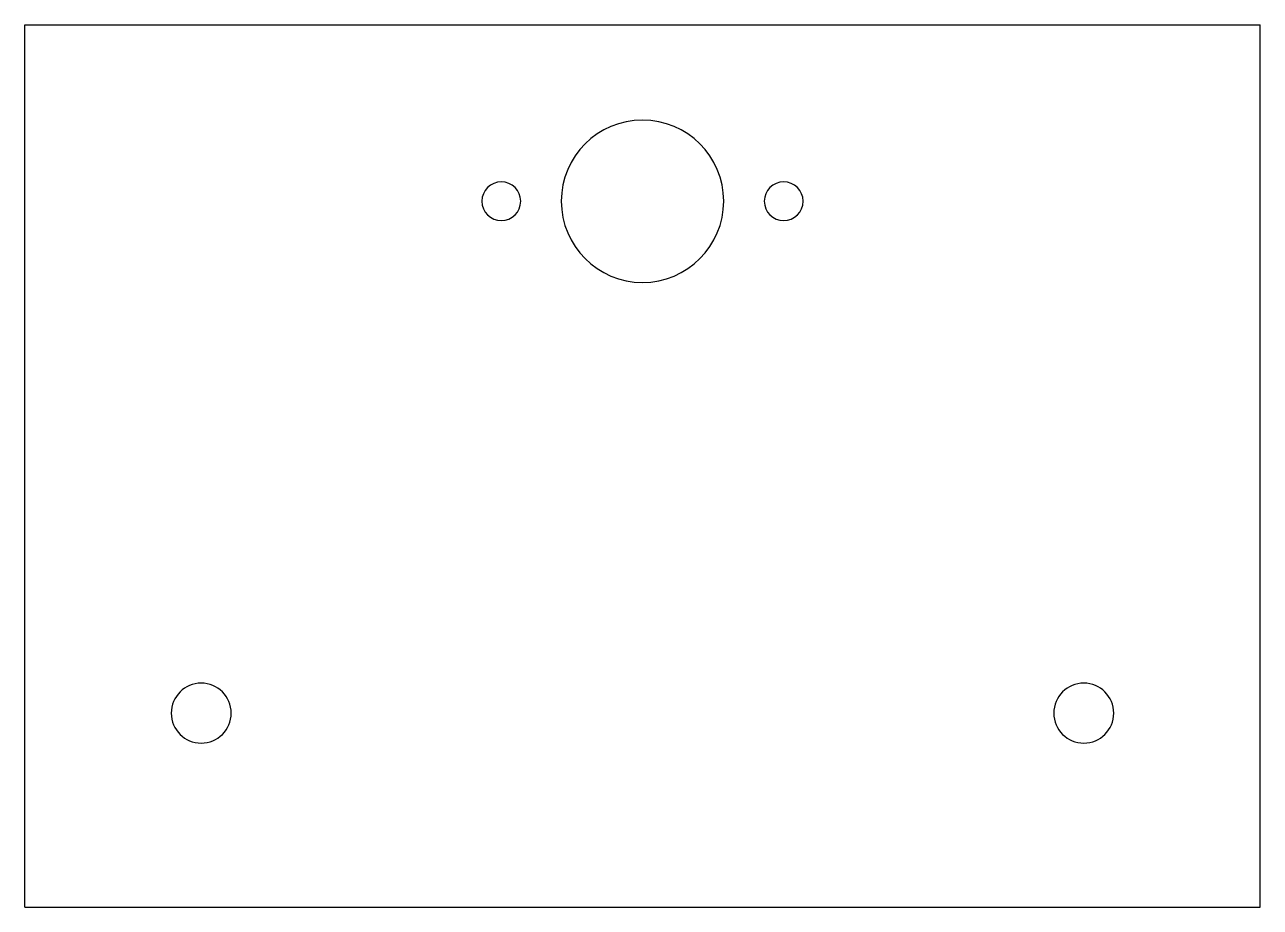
# Model space of a CAD drawing. Header units: millimetres. Extents: x 0 to 70, y 0 to 50.
import ezdxf

# ---------------------------------------------------------------- set-up
doc = ezdxf.new("R2010")
doc.units = ezdxf.units.MM

msp = doc.modelspace()

# ---------------------------------------------------------------- linework, layer by layer
for p, q in [((0, 0, 5), (0, 50, 5)), ((0, 50, 5), (70, 50, 5)), ((70, 0, 5), (70, 50, 5)), ((0, 0, 5), (70, 0, 5))]:
    msp.add_line(p, q)
for centre, radius, start, end in [((35, 40, 5), 4.6, 90, 270), ((35, 40, 5), 4.6, -90, 90), ((27, 40, 5), 1.1, 90, 270), ((27, 40, 5), 1.1, -90, 90), ((43, 40, 5), 1.1, 90, 270), ((43, 40, 5), 1.1, -90, 90), ((10, 11, 5), 1.7, 90, 270), ((10, 11, 5), 1.7, -90, 90), ((60, 11, 5), 1.7, 90, 270), ((60, 11, 5), 1.7, -90, 90)]:
    msp.add_arc(centre, radius, start, end)

doc.saveas('drawing.dxf')
